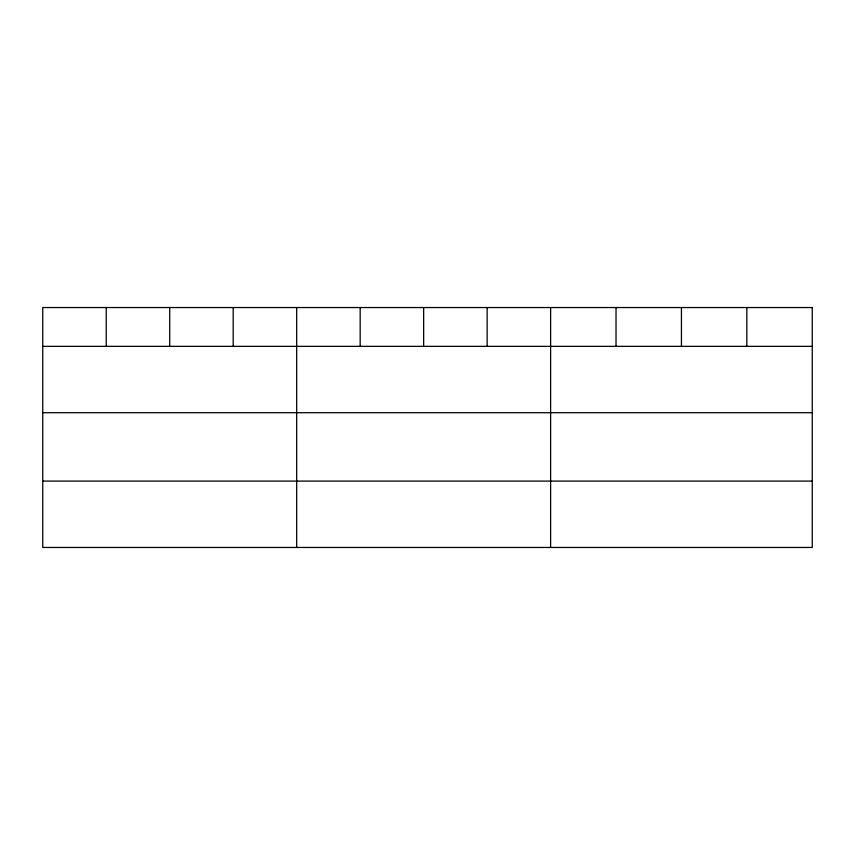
<?xml version="1.0" encoding="UTF-8"?>
<svg xmlns="http://www.w3.org/2000/svg" width="855" height="855" viewBox="0 0 855 855"><rect width="100%" height="100%" fill="white"/><g stroke="black" fill="none" stroke-linecap="round" stroke-linejoin="round"><path stroke-width="1.28" d="M42.75 346.35L812.25 346.35M42.75 412.709L812.25 412.709M42.75 481.087L812.25 481.087M746.842 307.543L746.842 346.35M681.435 307.543L681.435 346.35M616.028 307.543L616.028 346.35M550.62 307.543L550.62 547.457M487.136 307.543L487.136 346.35M423.653 307.543L423.653 346.35M360.169 307.543L360.169 346.35M296.685 307.543L296.685 547.457M233.201 307.543L233.201 346.35M169.718 307.543L169.718 346.35M106.234 307.543L106.234 346.35M812.25 307.543L42.75 307.543L42.75 547.457L812.25 547.457L812.25 307.543"/></g></svg>
